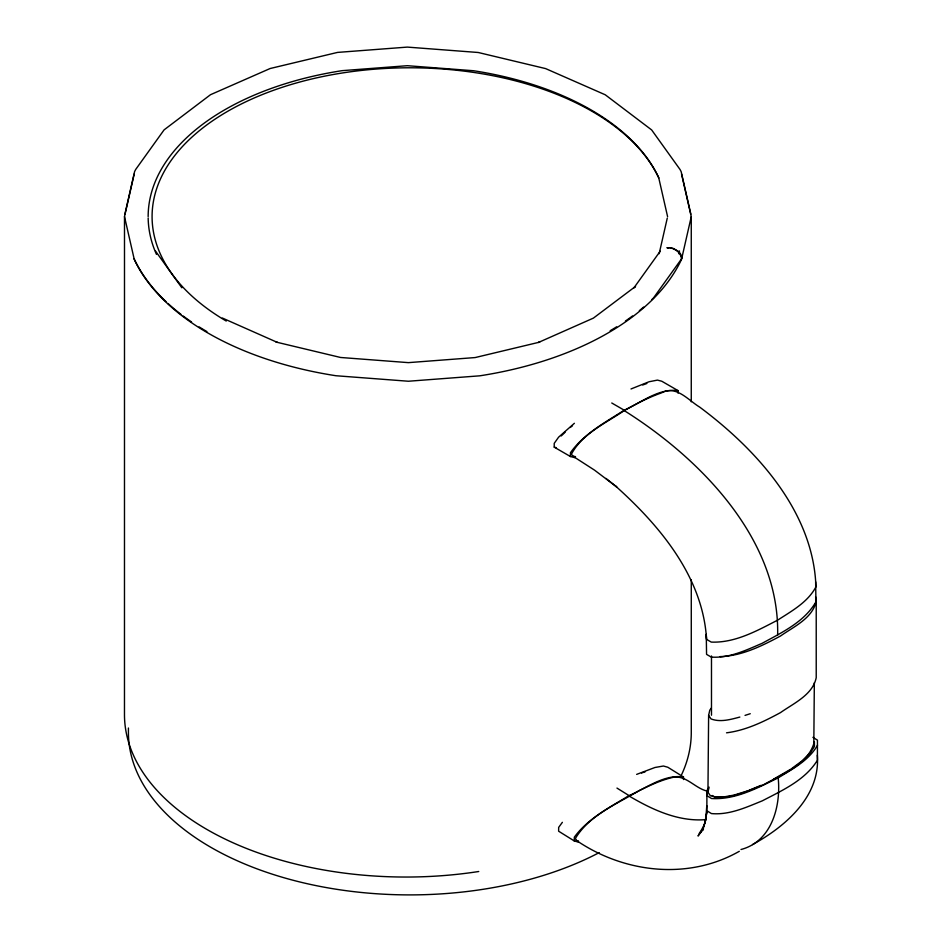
<?xml version="1.0" encoding="UTF-8"?>
<svg xmlns="http://www.w3.org/2000/svg" width="942" height="942" viewBox="0 0 942 942"><rect width="100%" height="100%" fill="white"/><g stroke="black" fill="none" stroke-linecap="round" stroke-linejoin="round"><path stroke-width="1.41" d="M134.223 173.964L124.497 216.601L124.474 714.554A281.434 162.483 0 0 0 478.748 871.503M578.694 842.195L574.302 840.971L574.337 837.155C588.043 818.41 609.627 807.471 629.021 795.59C646.165 788.277 664.134 774.053 683.503 776.997L683.48 779.54M812.899 737.327L817.456 740.153L817.397 760.276C805.127 780.2 782.355 790.362 762.337 800.818C746.194 807.341 729.238 815.23 711.398 813.57L706.853 810.732L706.912 790.609L709.114 787.147M814.335 682.797L813.817 743.674C806.905 765.304 781.577 774.395 763.373 784.839C746.806 791.08 728.449 800.9 710.398 795.778L707.948 792.234L708.619 715.414L709.773 710.209L711.34 708.043M817.526 745.228C808.907 760.453 792.587 768.978 778.186 777.868C781.048 805.999 771.851 841.43 740.989 849.507M706.783 805.657L705.935 817.421L706.912 811.969L704.569 824.038L706.17 818.292L702.473 830.467L704.428 824.58L698.046 836.037L701.178 831.951M707.948 792.234L708.82 788.336M124.897 214.105L134.612 171.526L135.754 169.372L164.096 129.866L210.525 94.695L270.13 68.519L337.519 52.411L407.344 47.1L478.23 52.493L545.63 68.601L605.235 94.777L651.652 129.937L680.006 169.454L681.148 171.609L690.851 214.187M659.164 253.704L667.277 218.108M678.876 253.787L679.523 250.937M681.537 174.046L691.263 216.684L681.69 258.661L653.571 297.849A281.434 162.483 0 0 1 651.676 299.709M815.642 581.815L815.937 601.867C804.315 622.038 781.766 632.541 762.113 643.327C746.04 650.204 729.19 658.376 711.257 657.092L706.559 654.372L706.264 634.319L706.559 639.371L711.257 642.091C735.101 643.056 757.062 630.751 777.633 620.142C791.727 611.017 807.824 602.256 815.937 586.866C813.582 512.107 756.709 449.581 699.706 407.121C688.178 400.209 676.344 384.854 661.531 392.873C648.496 397.43 636.215 403.824 624.24 410.606C605.765 423.158 582.344 433.626 571.511 454.009L572.524 455.963L594.543 470.152L616.822 487.038L605.953 478.418M660.212 251.196L633.919 287.863L635.544 286.403L593.401 318.113L538.483 342.441L539.707 342.123L475.168 357.56L408.404 362.635L340.58 357.477L276.041 342.052L277.266 342.358L222.347 318.031M562.374 822.319L558.665 827.394L558.63 831.209L574.302 840.971M703.533 828.889L699.341 833.281L702.544 830.314M561.244 435.946L565.2 432.154M574.385 423.288L558.582 437.194L554.226 443.352L554.226 447.156L570.452 456.529L574.808 457.659M570.263 427.48L572.477 425.737M792.057 768.26L802.231 760.771L810.285 753.023L814.453 746.488L814.383 741.695M678.028 393.144L678.028 390.612C658.717 388.08 641.137 402.611 624.24 410.206C605.105 422.44 583.828 433.803 570.452 452.725L570.452 456.529M752.54 844.562C785.287 826.723 820.659 796.32 817.326 755.201M790.927 769.084L773.594 779.175M706.783 790.997C695.043 788.136 686.059 775.195 673.459 777.244C661.543 779.905 650.416 785.169 639.477 790.468C616.998 803.891 589.186 815.254 575.397 838.474L576.41 840.441C624.122 872.975 688.119 880.487 739.317 851.297M778.186 777.868C757.45 788.03 735.302 799.97 711.528 798.522L706.983 795.696L706.912 790.609M630.999 388.975L649.073 381.745L657.445 380.109L661.802 381.239L678.028 390.612M636.651 774.383L654.973 767.483L663.427 766.023L667.819 767.247L683.503 776.997M748.937 790.326L761.101 785.334M642.715 385.007L646.86 383.488M641.526 773.017L645.258 771.745M739.835 717.062C730.592 719.5 720.406 722.502 711.057 718.946L708.619 715.414M745.04 715.39L750.256 713.718M747.583 790.88L733.9 795.119L722.514 797.156L714.342 796.826L712.199 795.484M705.947 819.622C678.44 821.954 652.135 809.625 629.021 795.978M720.1 656.609C741.754 656.021 761.784 646.012 780.506 636.003C793.659 626.701 812.64 618.341 816.219 601.126L816.219 677.722C812.64 694.937 793.659 703.297 780.506 712.599C763.632 721.749 745.77 730.427 726.529 732.817M572.524 455.963L575.515 456.658M576.41 840.441L578.423 840.947M554.226 447.156L556.404 447.721M611.758 402.999L624.24 410.206M624.24 410.606C700.13 458.283 779.917 539.177 777.633 635.144M616.963 788.077L629.021 795.59M615.491 485.978C659.942 525.766 703.003 577.187 706.559 639.371M155.536 251.114L181.841 287.781M124.497 216.601L134.223 259.25A285.355 164.744 0 0 0 335.988 375.74L408.404 381.239L479.761 375.823A285.355 164.744 0 0 0 681.537 259.321A11.822 9.326 24.9 0 0 670.115 247.899L673.141 248.382L678.346 251.279A11.881 9.62 12.8 0 1 681.749 258.367M667.607 216.684L658.682 177.579A261.699 151.085 0 0 0 473.638 70.744L407.344 65.704L342.111 70.662A261.699 151.085 0 0 0 148.153 216.601M815.642 596.816L815.937 601.867M711.481 655.962L711.481 715.225M691.263 216.684L691.263 401.822M691.275 579.613L691.275 732.417A281.434 162.483 0 0 1 681.69 774.477M128.418 728.013L128.418 732.417A281.434 162.483 0 0 0 296.024 881.017A281.434 162.483 0 0 0 599.218 852.616M206.91 331.572A281.434 162.483 0 0 1 199.103 326.886M191.579 321.987A281.434 162.483 0 0 1 183.207 316.029M180.911 314.287A281.434 162.483 0 0 1 168.006 303.489M166.016 301.64A281.434 162.483 0 0 1 134.07 258.744M156.454 254.364A261.699 151.085 0 0 1 148.165 218.002M226.245 321.045A257.767 148.812 0 0 1 281.74 87.465A257.767 148.812 0 0 1 658.799 178.014M643.633 307.068A281.434 162.483 0 0 1 639.324 310.672M632.541 315.959A281.434 162.483 0 0 1 625.394 321.069M616.645 326.815A281.434 162.483 0 0 1 610.169 330.736M667.148 247.77L669.126 247.864L667.148 247.77"/></g></svg>
